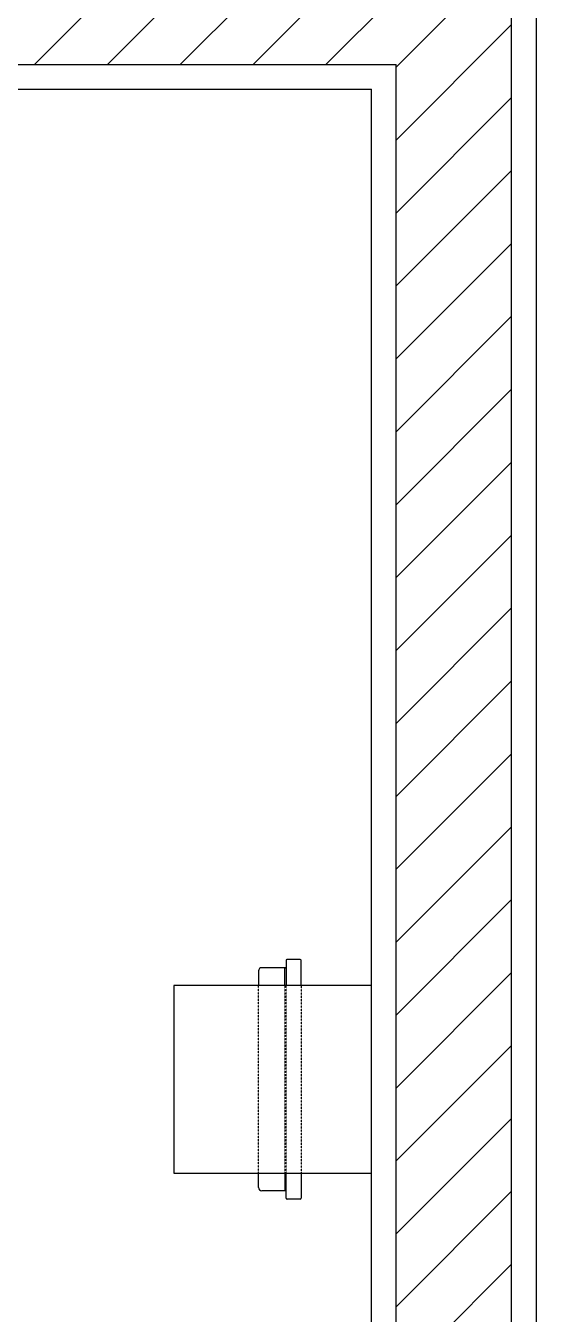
# Model space of a CAD drawing. Header units: inches. Extents: x 1721084 to 1854744, y 225101 to 488646.
# Drawn here: x 1788272 to 1788582, y 239884 to 240665 of the extents above; entities that cross this region are included whole.
import ezdxf

# ---------------------------------------------------------------- set-up
doc = ezdxf.new("R2010")
doc.units = ezdxf.units.IN
doc.header["$MEASUREMENT"] = 0
doc.linetypes.add('X-PL-T5$0$X-WC-ME_3_5$0$HIDDEN', pattern=[0.375, 0.25, -0.125])
for name, color, linetype in [('X-PL-T5$0$A-XREF', 250, 'Continuous'), ('X-PL-T5$0$X-PL-T5$0$A-FLOR-WALL', 250, 'Continuous'), ('X-PL-T5$0$X-WC-ME_3_5$0$A-FLOR-PATT', 250, 'Continuous'), ('X-PL-T5$0$X-WC-ME_3_5$0$A-FLOR-WALL', 7, 'Continuous'), ('X-PL-T5$0$X-WC-ME_3_5$0$A-FLOR-WALL-FNSH', 16, 'Continuous'), ('X-PL-T5$0$X-WC-ME_3_5$0$A-FURN-EQPM-LOOSE', 49, 'Continuous')]:
    doc.layers.add(name, color=color, linetype=linetype)

# ---------------------------------------------------------------- blocks, each defined once
blk = doc.blocks.new('X-PL-T5$0$X-WC-ME_3_5$0$HO3')
at = {"lineweight": 30}
for p, q in [((42.68075649309321, 67.61416790616931), (42.68075649309321, 72.11416790616931)), ((43.18075649309321, 72.61416790616931), (51.18075649309321, 72.61416790616931)), ((51.68075649309321, 72.11416790616931), (51.68075649309321, 67.61416790616931)), ((42.68075649309321, 56.88583209383068), (42.68075649309321, 67.61416790616931)), ((51.68075649309321, 67.63245868351078), (52.16885413695127, 67.63245868351078)), ((51.68075649309321, 67.61416790616931), (51.68075649309321, 57.1141679061693)), ((52.16885413695127, 67.63245868351078), (65.88264674204402, 67.63245868351078)), ((52.53152330045121, 56.88583209383068), (52.53152330045121, 65.6325056598871)), ((65.88264674204402, 67.63245868351078), (66.53152330045123, 67.63245868351078)), ((68.53152330045123, 65.63245868351078), (68.53152330045123, 56.88583209383068)), ((42.68075649309321, -56.88583209383068), (42.68075649309321, -67.61416790616931)), ((51.68075649309321, -67.61416790616931), (51.68075649309321, -56.88583209383068)), ((52.53152330045121, -56.88583209383068), (52.53152330045121, -65.6325056598871)), ((68.53152330045123, -65.63245868351078), (68.53152330045123, -56.88583209383068)), ((42.68075649309321, -67.61416790616931), (42.68075649309321, -72.11416790616931)), ((51.68075649309321, -72.11416790616931), (51.68075649309321, -67.61416790616931)), ((51.68075649309321, -67.63245868351078), (52.16885413695127, -67.63245868351078)), ((52.16885413695127, -67.63245868351078), (65.88264674204402, -67.63245868351078)), ((65.88264674204402, -67.63245868351078), (66.53152330045123, -67.63245868351078)), ((43.18075649309321, -72.61416790616931), (51.18075649309321, -72.61416790616931))]:
    blk.add_line(p, q, dxfattribs=at)
at = {"linetype": 'Continuous', "lineweight": 15}
for p, q in [((51.68075649309321, 69.91416790621588), (51.68075649309321, 56.88583209383068)), ((51.68075649309321, -69.91416790621588), (51.68075649309321, -56.88583209383068))]:
    blk.add_line(p, q, dxfattribs=at)
blk.add_lwpolyline([(0, 56.88583209383068), (0, -56.88583209383068), (119.8157236687548, -56.88583209383068), (119.8157236687548, 56.88583209383068)], close=True)
at = {"linetype": 'X-PL-T5$0$X-WC-ME_3_5$0$HIDDEN', "ltscale": 0.5}
for points in [[(42.68075649309321, -56.88583209383068), (42.68075649309323, 56.88583209383068)], [(51.68075649309321, 56.88583209383068), (51.68075649309321, -56.88583209383068)], [(52.53152330045121, -56.88583209383068), (52.53152330045121, 56.88583209383068)], [(68.53152330045123, 56.88583209383068), (68.53152330045123, -56.88583209383068)]]:
    blk.add_lwpolyline(points, dxfattribs=at)
at = {"lineweight": 30}
for centre, radius, start, end in [((43.18075649309321, 72.11416790616931), 0.5000000000000571, 90.00000000000004, 180), ((51.18075649309321, 72.11416790616931), 0.5000000000000571, 0, 90.00000000000004), ((66.53152330045123, 65.63245868351078), 2, 0, 90.00000000000004), ((66.53152330045123, -65.63245868351078), 2, 270, 0), ((43.18075649309321, -72.11416790616931), 0.5000000000000571, 180, 270), ((51.18075649309321, -72.11416790616931), 0.5000000000000571, 270, 0)]:
    blk.add_arc(centre, radius, start, end, dxfattribs=at)
blk.add_ellipse((52.16885413695127, 65.63245868351078), major_axis=(-2.2975e-12, 2), ratio=0.1813345817936352, start_param=4.71238898038448, end_param=6.283185307173247, dxfattribs=at)
at = {"lineweight": 30, "extrusion": (0, 0, -1)}
blk.add_ellipse((52.16885413695127, -65.63245868351078), major_axis=(-2.2975e-12, -2), ratio=0.1813345817936352, start_param=4.71238898038448, end_param=6.283185307173247, dxfattribs=at)
blk = doc.blocks.new('X-PL-T5$0$X-WC-ME_3_5')
at = {"layer": 'X-PL-T5$0$X-WC-ME_3_5$0$A-FLOR-PATT'}
h = blk.add_hatch(dxfattribs=at)
h.set_pattern_fill('ANSI31', color=250, scale=250)
h.set_pattern_definition([(45, (0, 0), (-22.09708691207961, 22.09708691207961), [])])
h.paths.add_polyline_path([(13685.00000000015, 2485.000000000026), (13585.0000000003, 2485.000000000026), (13585.0000000003, 2415.000000000026), (13685.00000000015, 2415.000000000026)])
h.paths.add_polyline_path([(15675.00000000016, 2485.000000000011), (14625.00000000015, 2485.000000000011), (14625.00000000015, 2415.000000000026), (15415.0000000002, 2415.000000000026), (15415.0000000002, 1184.965802980234), (14815.00000000021, 1184.965802980234), (14815.00000000028, -714.9999999998987), (14885.00000000021, -714.999999999898), (14885.00000000021, 1114.965802980234), (15485.00000000021, 1114.965802980234), (15485.00000000021, 2415.000000000011), (15675.00000000016, 2415.000000000011)])
h.paths.add_polyline_path([(17779.00000000013, 2085.000000000016), (16785.00000000013, 2085.000000000025), (16785.00000000016, 2885.000000000011), (16715.00000000016, 2885.000000000011), (16715.00000000016, 2485.000000000011), (16615.00000000016, 2485.000000000011), (16615.00000000016, 2415.000000000011), (16715.00000000015, 2415.000000000011), (16715.0000000001, 615.0000000000233), (16785.00000000016, 615.0000000000127), (16785.00000000015, 2015.000000000025), (17709.00000000015, 2015.000000000016), (17709.00000000016, 615.0000000000159), (19915.00000000009, 615.0000000000252), (19915.00000000013, 685.0000000000252), (17779.00000000015, 685.0000000000159)])
h.paths.add_polyline_path([(20684.99999918886, 2085.000001873549), (20515.00000000014, 2085.000001873549), (20515.00000000014, 685.0000000000252), (20684.99999918885, 685.0000000000258)])
at = {"layer": 'X-PL-T5$0$X-WC-ME_3_5$0$A-FLOR-WALL'}
for p, q in [((17779.00000000015, 685.0000000000252), (17779.00000000013, 2085.000000000025)), ((16785.00000000015, 2015.000000000025), (17709.00000000015, 2015.000000000025)), ((17709.00000000016, 615.0000000000252), (17709.00000000015, 2015.000000000025))]:
    blk.add_line(p, q, dxfattribs=at)
at = {"layer": 'X-PL-T5$0$X-WC-ME_3_5$0$A-FLOR-WALL-FNSH', "ltscale": 200}
for p in [(16800.00000000015, 2000.000000000026), (17694.00000000016, 600.0000000000254)]:
    blk.add_line(p, (17694.00000000015, 2000.000000000026), dxfattribs=at)
blk.add_lwpolyline([(16800.00000000015, 2000.000000000026), (16800.00000000015, 600.0000000000109), (16700.0000000001, 600.0000000000254), (16700.00000000015, 2400.000000000011), (16600.00000000016, 2400.000000000011), (16600.00000000016, 2500.000000000011), (16700.00000000016, 2500.000000000011), (16700.00000000016, 2900.000000000011), (16800.00000000016, 2900.000000000011), (16800.00000000013, 2100.000000000026), (17794.00000000013, 2100.000000000026), (17794.00000000015, 700.0000000000254)], dxfattribs=at)
at = {"layer": 'X-PL-T5$0$X-WC-ME_3_5$0$A-FURN-EQPM-LOOSE', "rotation": 180}
blk.add_blockref('X-PL-T5$0$X-WC-ME_3_5$0$HO3', (17694.00000178719, 1399.999997934899), dxfattribs=at)
blk = doc.blocks.new('X-PL-T5$0$X-PL-T5')
at = {"layer": 'X-PL-T5$0$X-PL-T5$0$A-FLOR-WALL'}
blk.add_blockref('X-PL-T5$0$X-WC-ME_3_5', (0, 0), dxfattribs=at)
blk = doc.blocks.new('X-PL-T5')
at = {"layer": 'X-PL-T5$0$A-XREF'}
blk.add_blockref('X-PL-T5$0$X-PL-T5', (0, 0), dxfattribs=at)

msp = doc.modelspace()

# ---------------------------------------------------------------- block references
msp.add_blockref('X-PL-T5', (1770787.55239912, 238626.407672127))

doc.saveas('drawing.dxf')
